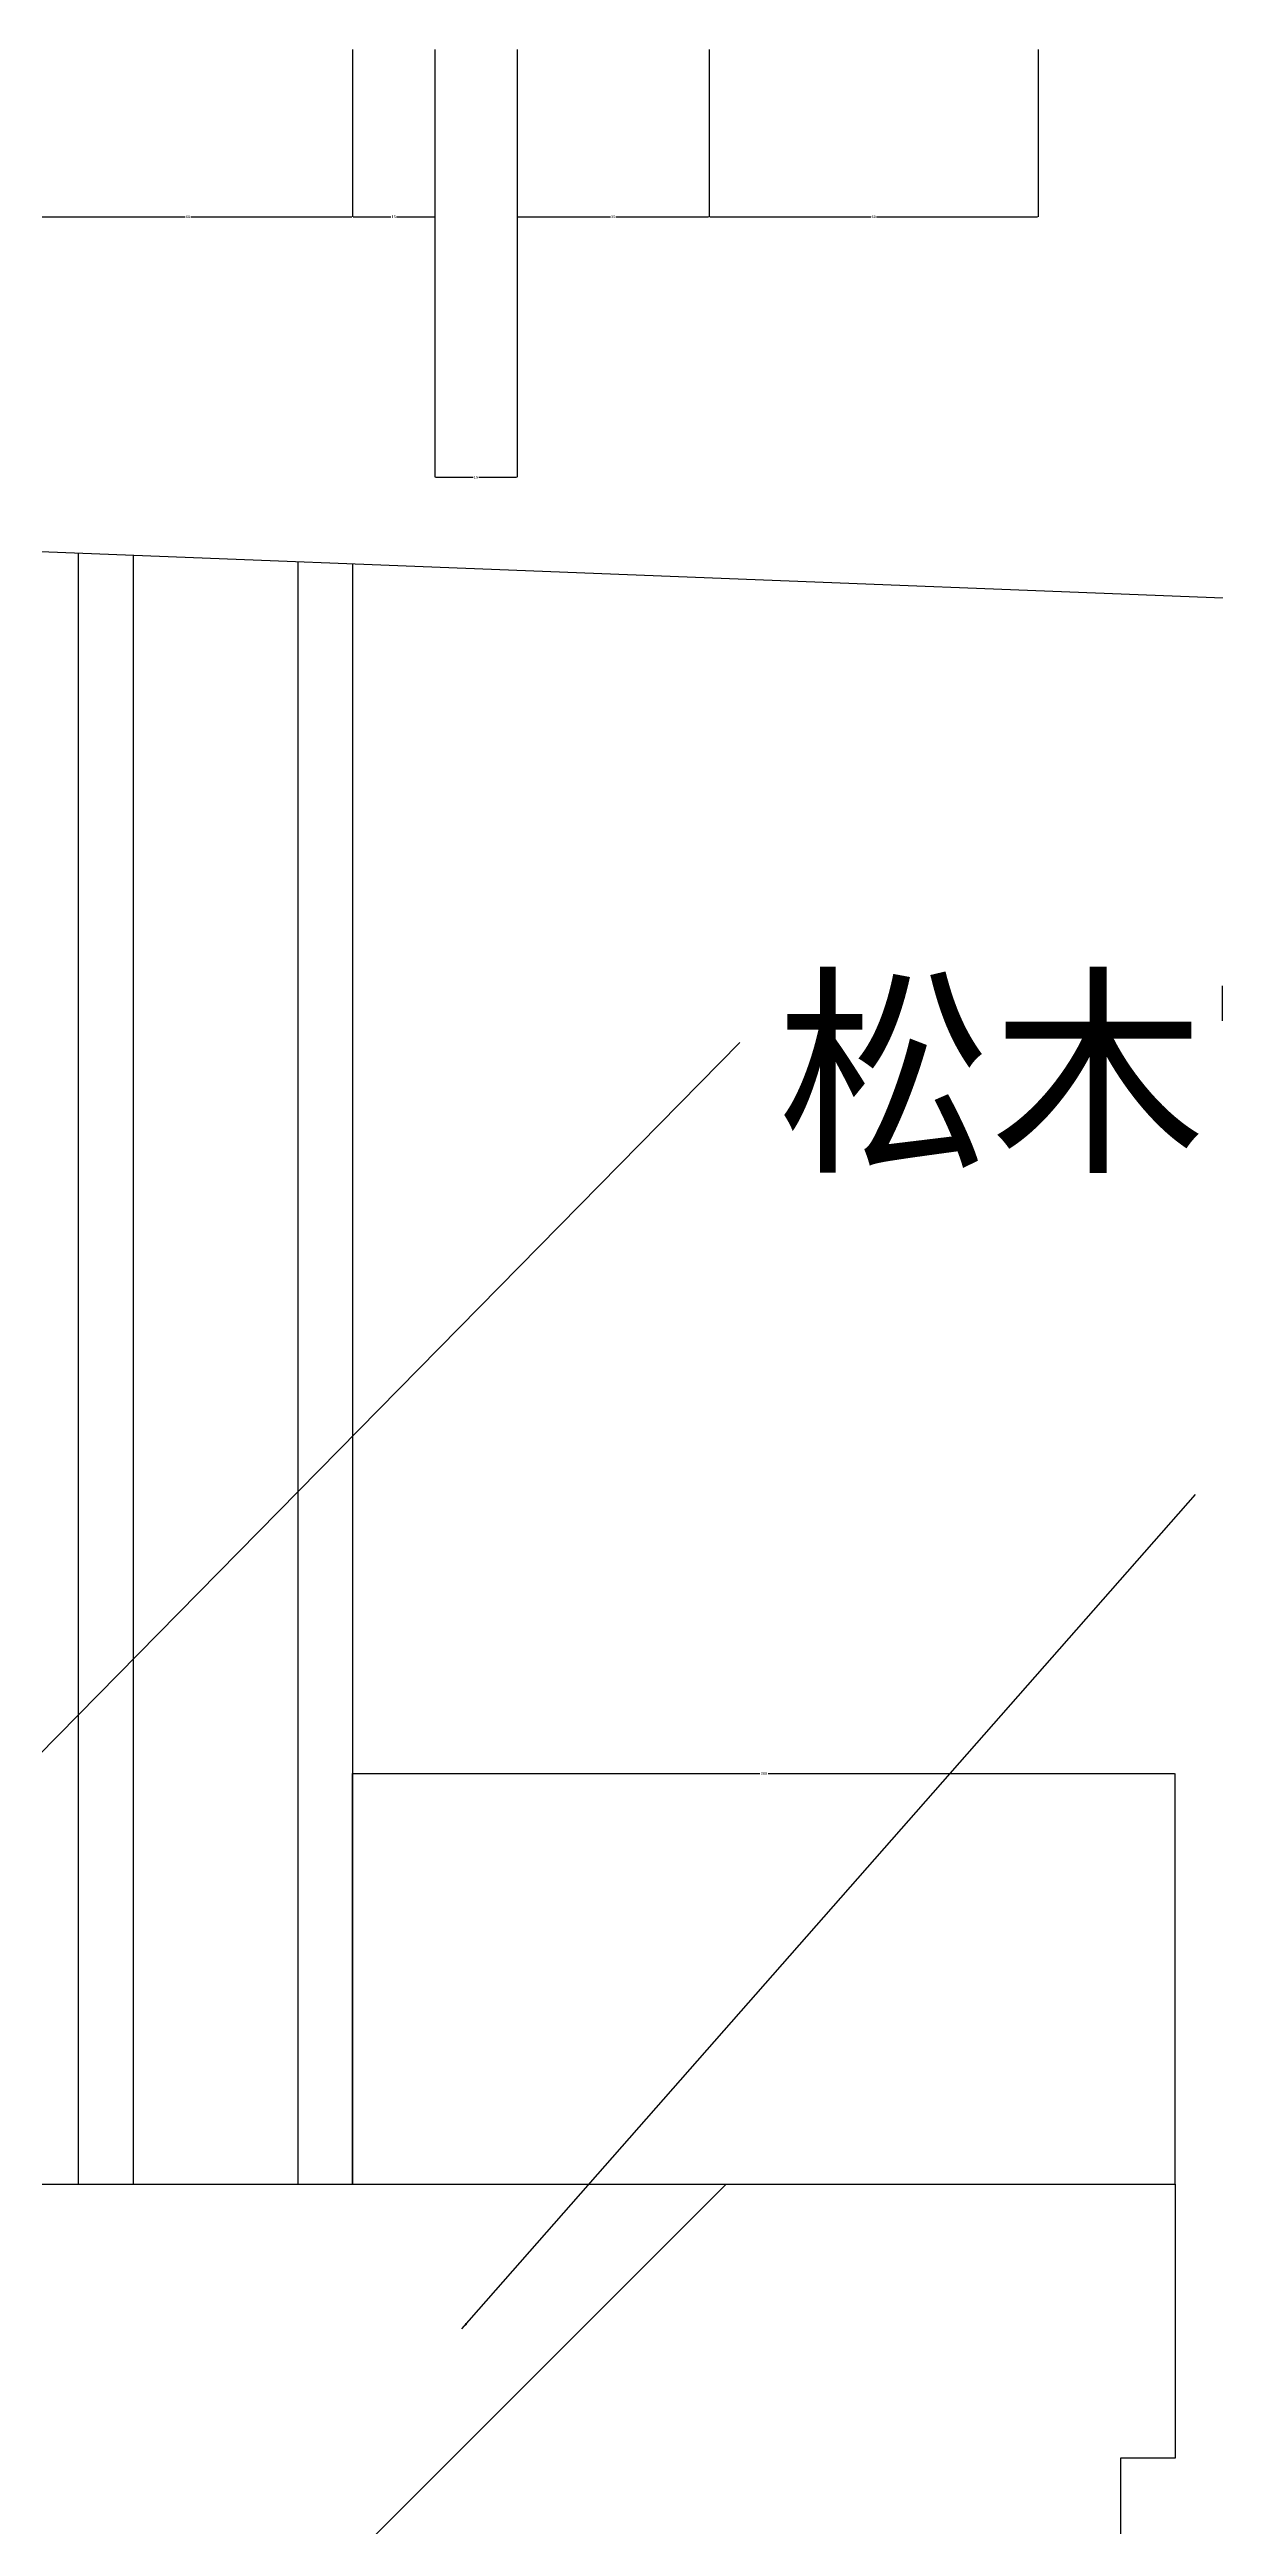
# Model space of a CAD drawing. Header units: metres. Extents: x 186 to 5383, y 145 to 6983.
# Drawn here: x 4250 to 4676, y 2576 to 3480 of the extents above; entities that cross this region are included whole.
import ezdxf

# ---------------------------------------------------------------- set-up
doc = ezdxf.new("R2010")
doc.units = ezdxf.units.M
for name, color, linetype in [('3', 3, 'Continuous'), ('4', 4, 'Continuous'), ('7', 7, 'Continuous'), ('BH', 3, 'Continuous'), ('DIM', 3, 'Continuous'), ('TEXT', 3, 'Continuous')]:
    doc.layers.add(name, color=color, linetype=linetype)
doc.dimstyles.get("Standard").update_dxf_attribs({"dimtxt": 2.5, "dimasz": 2.5, "dimexe": 1.25, "dimexo": 0.625, "dimtad": 1, "dimcen": 2.5, "dimazin": 3, "dimtfac": 1, "dimtmove": 0, "dimatfit": 3})

# ---------------------------------------------------------------- blocks, each defined once
blk = doc.blocks.new('*D30')
for p, q in [((4490.88, 3479.96), (4490.88, 3418.94)), ((4610.88, 3479.96), (4610.88, 3418.94)), ((4491.13, 3418.94), (4549.88, 3418.94)), ((4551.88, 3418.94), (4610.63, 3418.94))]:
    blk.add_line(p, q)
at = {"layer": 'Defpoints'}
for p in [(4490.88, 3479.96), (4610.88, 3479.96), (4490.88, 3418.94)]:
    blk.add_point(p, dxfattribs=at)
at = {"layer": 'DIM', "insert": (4550.88, 3418.94), "char_height": 1, "attachment_point": 5}
blk.add_mtext('60', dxfattribs=at)
blk = doc.blocks.new('*D31')
for p, q in [((4240.88, 3479.96), (4240.88, 3418.94)), ((4360.88, 3479.96), (4360.88, 3418.94)), ((4241.13, 3418.94), (4299.88, 3418.94)), ((4301.88, 3418.94), (4360.63, 3418.94))]:
    blk.add_line(p, q)
at = {"layer": 'Defpoints'}
for p in [(4240.88, 3479.96), (4360.88, 3479.96), (4240.88, 3418.94)]:
    blk.add_point(p, dxfattribs=at)
at = {"layer": 'DIM', "insert": (4300.88, 3418.94), "char_height": 1, "attachment_point": 5}
blk.add_mtext('60', dxfattribs=at)
blk = doc.blocks.new('*D34')
for p, q in [((4360.88, 3479.96), (4360.88, 3418.94)), ((4390.88, 3479.96), (4390.88, 3418.94)), ((4361.13, 3418.94), (4374.88, 3418.94)), ((4376.88, 3418.94), (4390.63, 3418.94))]:
    blk.add_line(p, q)
at = {"layer": 'Defpoints'}
for p in [(4360.88, 3479.96), (4390.88, 3479.96), (4360.88, 3418.94)]:
    blk.add_point(p, dxfattribs=at)
at = {"layer": 'DIM', "insert": (4375.88, 3418.94), "char_height": 1, "attachment_point": 5}
blk.add_mtext('15', dxfattribs=at)
blk = doc.blocks.new('*D35')
for p, q in [((4390.88, 3479.96), (4390.88, 3323.88)), ((4420.88, 3479.96), (4420.88, 3323.88)), ((4391.13, 3323.88), (4404.88, 3323.88)), ((4406.88, 3323.88), (4420.63, 3323.88))]:
    blk.add_line(p, q)
at = {"layer": 'Defpoints'}
for p in [(4390.88, 3479.96), (4420.88, 3479.96), (4390.88, 3323.88)]:
    blk.add_point(p, dxfattribs=at)
at = {"layer": 'DIM', "insert": (4405.88, 3323.88), "char_height": 1, "attachment_point": 5}
blk.add_mtext('15', dxfattribs=at)
blk = doc.blocks.new('*D36')
for p, q in [((4420.88, 3479.96), (4420.88, 3418.94)), ((4490.88, 3479.96), (4490.88, 3418.94)), ((4421.13, 3418.94), (4454.88, 3418.94)), ((4456.88, 3418.94), (4490.63, 3418.94))]:
    blk.add_line(p, q)
at = {"layer": 'Defpoints'}
for p in [(4420.88, 3479.96), (4490.88, 3479.96), (4420.88, 3418.94)]:
    blk.add_point(p, dxfattribs=at)
at = {"layer": 'DIM', "insert": (4455.88, 3418.94), "char_height": 1, "attachment_point": 5}
blk.add_mtext('35', dxfattribs=at)
blk = doc.blocks.new('*D58')
for p, q in [((4360.88, 2701.09), (4360.88, 2850.92)), ((4361.13, 2850.92), (4509.38, 2850.92)), ((4512.38, 2850.92), (4660.63, 2850.92)), ((4660.88, 2701.09), (4660.88, 2850.92))]:
    blk.add_line(p, q)
at = {"layer": 'Defpoints'}
for p in [(4360.88, 2850.92), (4360.88, 2701.09), (4660.88, 2701.09)]:
    blk.add_point(p, dxfattribs=at)
at = {"layer": 'DIM', "insert": (4510.88, 2850.92), "char_height": 1, "attachment_point": 5}
blk.add_mtext('300', dxfattribs=at)

msp = doc.modelspace()

# ---------------------------------------------------------------- hatches: boundary and pattern name
at = {"layer": 'BH'}
h = msp.add_hatch(dxfattribs=at)
h.set_pattern_fill('ANSI33', scale=200)
h.paths.add_polyline_path([(4640.88, 2601.09), (4660.88, 2601.09), (4660.88, 2701.09), (4240.88, 2701.09), (4240.88, 2681.09), (4060.88, 2681.09), (4060.88, 2701.09), (3960.88, 2701.09), (3960.88, 2561.09), (4640.88, 2561.09)])
h.paths.add_polyline_path([(4518.1, 2391.03), (4548.2, 2392.69, 0.78), (4546.12, 2438.75, -0.06), (4543.26, 2439.17, -0.03), (4546.12, 2438.75, 0.88), (4549.41, 2461.09), (4543.26, 2461.09, -0.14), (4549.41, 2461.09), (4620.88, 2461.09), (4620.88, 2561.09), (4300.88, 2561.09), (4300.88, 2461.09), (4372.35, 2461.09, -0.14), (4378.49, 2461.09), (4372.35, 2461.09, 0.88), (4375.64, 2438.75, -0.03), (4378.49, 2439.17, -0.06), (4375.64, 2438.75, 0.78), (4373.56, 2392.69), (4403.66, 2391.03, -0.15), (4354.88, 1954.7, 0.56), (4360.88, 1753.09, 0.74), (4360.88, 1733.09, -0.69), (4371.65, 1648.55, 0.77), (4360.88, 1621.09, 0.32), (4343.36, 1601.09), (4280.88, 1601.09), (4280.88, 1501.09), (4640.88, 1501.09), (4640.88, 1601.09), (4578.4, 1601.09, 0.32), (4560.88, 1621.09, 0.77), (4550.11, 1648.55, -0.69), (4560.88, 1733.09, 0.74), (4560.88, 1753.09, 0.56), (4566.87, 1954.7, -0.15)])
h.paths.add_polyline_path([(4280.88, 2561.09), (4240.88, 2561.09), (4240.88, 1501.09), (4280.88, 1501.09)])

# ---------------------------------------------------------------- linework, layer by layer
at = {"layer": '3'}
for p, q in [((3761.58, 3315.77), (4690.78, 3279.46)), ((4280.88, 3295.48), (4280.88, 2701.09)), ((4340.88, 3293.13), (4340.88, 2701.09))]:
    msp.add_line(p, q, dxfattribs=at)
at = {"layer": '4'}
msp.add_line((4360.88, 3292.35), (4360.88, 2701.09), dxfattribs=at)
msp.add_lwpolyline([(4240.88, 2681.09), (4240.88, 2701.09), (4660.88, 2701.09), (4660.88, 2601.09), (4640.88, 2601.09), (4640.88, 2561.09), (3960.88, 2561.09), (3960.88, 2701.09), (3960.88, 2701.09), (4060.88, 2701.09), (4060.88, 2681.09)], dxfattribs=at)
at = {"layer": '7'}
msp.add_line((4260.88, 3296.26), (4260.88, 2701.09), dxfattribs=at)

# ---------------------------------------------------------------- texts
at = {"layer": 'TEXT'}
msp.add_text('松木窗框白色浑水漆饰面', height=60, dxfattribs=at).set_placement((4515.77, 3076.64))

# ---------------------------------------------------------------- dimensions: what is measured, and where the dimension line sits
at = {"layer": 'DIM'}
for base, p1, p2, text, picture, middle in [((4240.88, 3418.94), (4240.88, 3479.96), (4360.88, 3479.96), '60', '*D31', (4300.88, 3418.94)), ((4360.88, 3418.94), (4360.88, 3479.96), (4390.88, 3479.96), '15', '*D34', (4375.88, 3418.94)), ((4390.88, 3323.88), (4390.88, 3479.96), (4420.88, 3479.96), '15', '*D35', (4405.88, 3323.88)), ((4420.88, 3418.94), (4420.88, 3479.96), (4490.88, 3479.96), '35', '*D36', (4455.88, 3418.94)), ((4490.88, 3418.94), (4490.88, 3479.96), (4610.88, 3479.96), '60', '*D30', (4550.88, 3418.94))]:
    dim = msp.add_linear_dim(base=base, p1=p1, p2=p2, text=text, dimstyle='Standard', dxfattribs=at)
    dim.commit()
    dim.dimension.update_dxf_attribs({"geometry": picture, "text_midpoint": middle})
dim = msp.add_linear_dim(base=(4360.88, 2850.92), p1=(4360.88, 2701.09), p2=(4660.88, 2701.09), dimstyle='Standard', dxfattribs=at)
dim.commit()
dim.dimension.update_dxf_attribs({"geometry": '*D58', "text_midpoint": (4510.88, 2850.92)})

# ---------------------------------------------------------------- leaders
for points in [[(4138.28, 2747.86), (4502.11, 3117.67)], [(4400.74, 2648.34), (4668.19, 2952.76)]]:
    msp.add_leader(points, dimstyle='Standard', dxfattribs=at)

doc.saveas('drawing.dxf')
